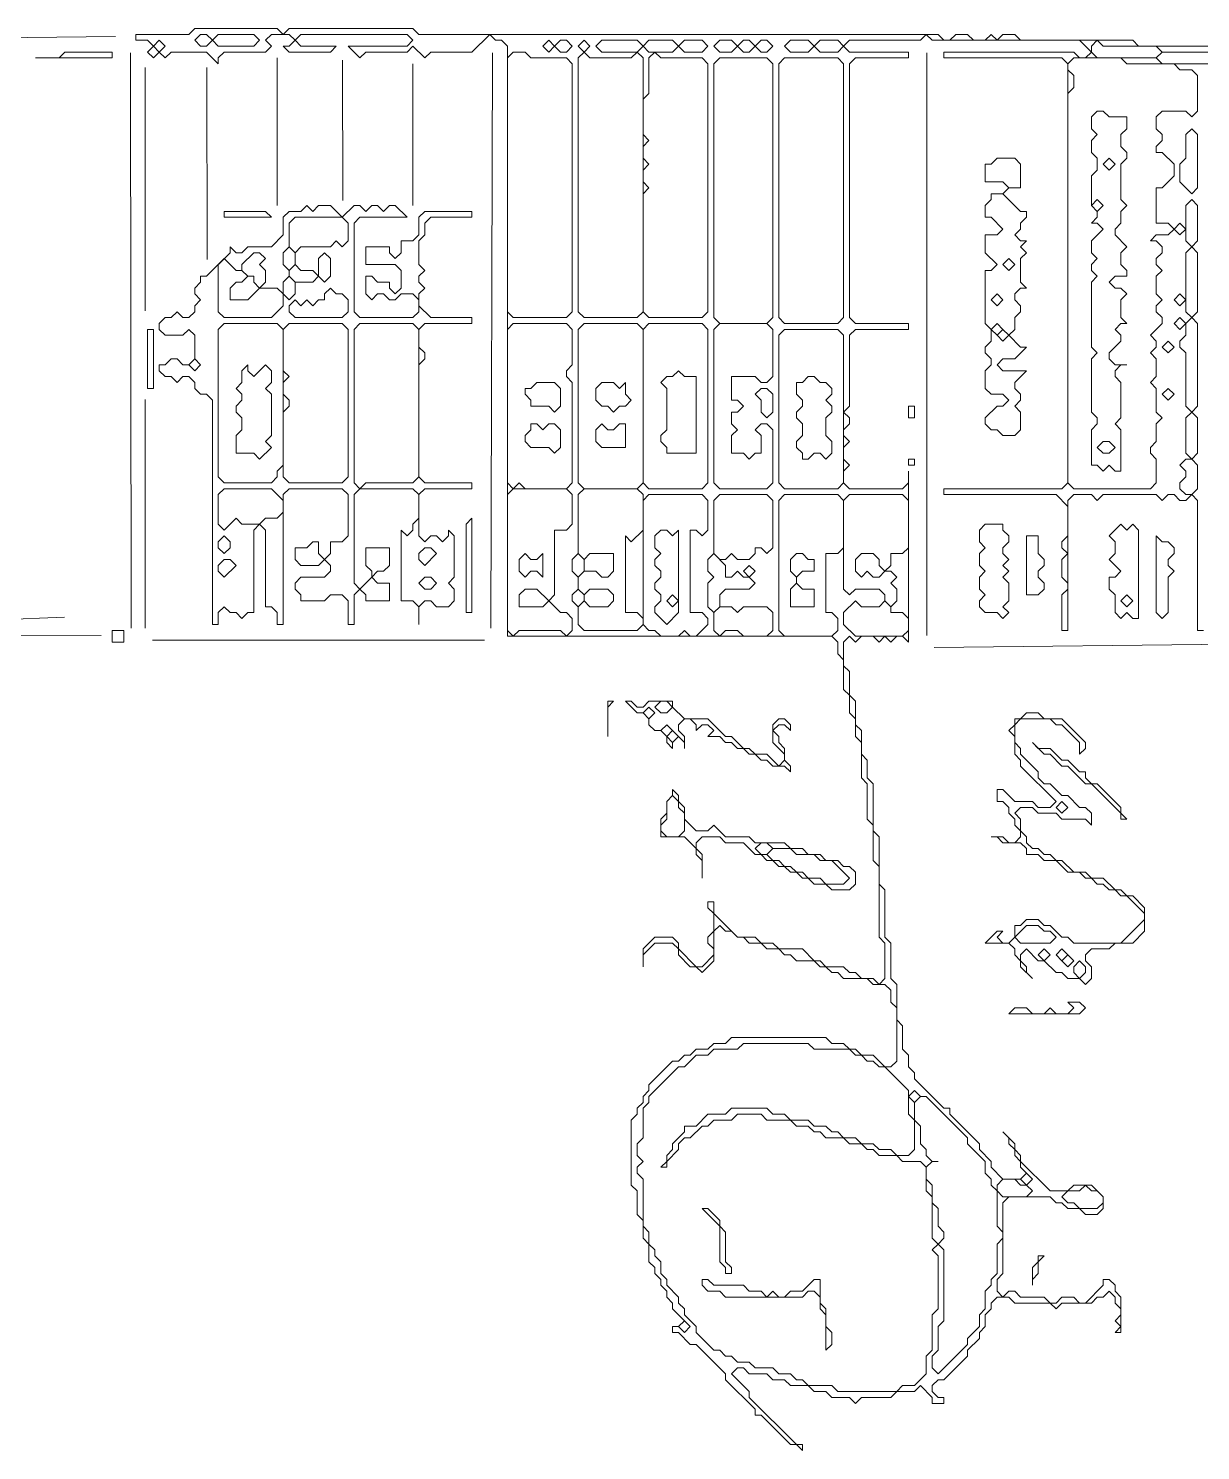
# Model space of a CAD drawing. Extents: x 10 to 1972, y 10 to 1392.
# Drawn here: x 1185.8 to 1384.5, y 1127 to 1368 of the extents above; entities that cross this region are included whole.
import ezdxf

# ---------------------------------------------------------------- set-up
doc = ezdxf.new("R2010")
doc.units = 0
for name, color, linetype, lineweight in [('TRACE_CURVE', 6, 'Continuous', 0), ('TRACE_STRAIGHT', 5, 'Continuous', 0), ('TRACE_TEXT_SYMBOL', 6, 'Continuous', 0)]:
    doc.layers.add(name, color=color, linetype=linetype, lineweight=lineweight)

msp = doc.modelspace()

# ---------------------------------------------------------------- linework, layer by layer
at = {"layer": 'TRACE_CURVE', "color": 6}
for points in [[(1214, 1368), (1213, 1367), (1204, 1367), (1204, 1366), (1206, 1366), (1207, 1365), (1206, 1364), (1207, 1363), (1208, 1364), (1209, 1363), (1210, 1364), (1216, 1364), (1218, 1362), (1218, 1363), (1219, 1364), (1226, 1364), (1227, 1365), (1226, 1366), (1227, 1367), (1230, 1367), (1231, 1366), (1230, 1365), (1229, 1365), (1230, 1364), (1237, 1364), (1238, 1365), (1232, 1365), (1231, 1366), (1232, 1367), (1250, 1367), (1251, 1366), (1250, 1365), (1240, 1365), (1242, 1363), (1243, 1364), (1250, 1364), (1251, 1365), (1253, 1363), (1254, 1364), (1261, 1364), (1264, 1367), (1265, 1366), (1266, 1366), (1267, 1365), (1267, 1265), (1322, 1265), (1323, 1264), (1323, 1262), (1324, 1261), (1324, 1256), (1325, 1255), (1325, 1252), (1326, 1251), (1326, 1248), (1327, 1247), (1327, 1241), (1328, 1240), (1328, 1234), (1329, 1233), (1329, 1227), (1330, 1226), (1330, 1214), (1331, 1213), (1331, 1207)], [(1228, 1368), (1214, 1368)], [(1411, 1365), (1374, 1365), (1373, 1366), (1354, 1366), (1353, 1367), (1351, 1367), (1350, 1366), (1349, 1367), (1348, 1366), (1346, 1366), (1345, 1367), (1343, 1367), (1342, 1366), (1341, 1366), (1340, 1367), (1252, 1367), (1251, 1368), (1230, 1368), (1229, 1367), (1228, 1368)], [(1329, 1232), (1329, 1240), (1328, 1241), (1328, 1244), (1327, 1245), (1327, 1249), (1326, 1250), (1326, 1254), (1325, 1255), (1325, 1259), (1324, 1260), (1324, 1264), (1325, 1265), (1326, 1264), (1327, 1265), (1329, 1265), (1330, 1264), (1331, 1265), (1332, 1264), (1333, 1265), (1334, 1265), (1335, 1264), (1335, 1293), (1335, 1291), (1334, 1290), (1325, 1290), (1324, 1291), (1324, 1293), (1325, 1294), (1324, 1295), (1324, 1297), (1325, 1298), (1324, 1299), (1324, 1300), (1325, 1301), (1325, 1302), (1324, 1303), (1325, 1304), (1325, 1316), (1326, 1317), (1335, 1317), (1335, 1318), (1326, 1318), (1325, 1319), (1325, 1362), (1326, 1363), (1335, 1363), (1335, 1364), (1325, 1364), (1324, 1365), (1325, 1366), (1337, 1366), (1338, 1367), (1339, 1366), (1364, 1366), (1366, 1364), (1365, 1363), (1364, 1363), (1363, 1364), (1341, 1364), (1341, 1363), (1361, 1363), (1362, 1362), (1362, 1291)], [(1362, 1362), (1363, 1363), (1371, 1363), (1372, 1362), (1380, 1362), (1381, 1361), (1383, 1361), (1384, 1360), (1384, 1354), (1383, 1353), (1382, 1354), (1378, 1354), (1377, 1353), (1377, 1351), (1378, 1350), (1378, 1349), (1377, 1348), (1377, 1347), (1378, 1347), (1380, 1345), (1380, 1343), (1378, 1341), (1377, 1341), (1377, 1335), (1379, 1335), (1380, 1334), (1379, 1333), (1377, 1333), (1376, 1332), (1377, 1332), (1378, 1331), (1378, 1330), (1377, 1329), (1377, 1328), (1378, 1327), (1377, 1326), (1377, 1323), (1378, 1322), (1377, 1321), (1377, 1320), (1378, 1319), (1378, 1318), (1376, 1316), (1377, 1315), (1377, 1314), (1376, 1313), (1377, 1312), (1377, 1309), (1376, 1308), (1377, 1307), (1377, 1303), (1378, 1302), (1377, 1301), (1377, 1298), (1376, 1297), (1376, 1296), (1377, 1295), (1377, 1291), (1376, 1290), (1363, 1290), (1362, 1291), (1362, 1357), (1363, 1358), (1363, 1360)], [(1363, 1360), (1362, 1361), (1362, 1362)], [(1404, 1362), (1378, 1362), (1377, 1363), (1378, 1364), (1402, 1364)], [(1233, 1338), (1232, 1337), (1230, 1337), (1229, 1336), (1229, 1333), (1227, 1331), (1223, 1331), (1222, 1330), (1221, 1330), (1220, 1331), (1220, 1330), (1216, 1326), (1215, 1326), (1215, 1325), (1214, 1324), (1214, 1323), (1215, 1322), (1214, 1321), (1214, 1320), (1213, 1319), (1212, 1319), (1211, 1320), (1210, 1319), (1209, 1319), (1208, 1318), (1208, 1317), (1209, 1316), (1212, 1316), (1213, 1317), (1214, 1316), (1214, 1312), (1213, 1311), (1212, 1311), (1211, 1312), (1210, 1312), (1209, 1311), (1208, 1311), (1208, 1310), (1209, 1309), (1210, 1309), (1211, 1308), (1212, 1309), (1213, 1309), (1214, 1308), (1214, 1307), (1215, 1306), (1216, 1306), (1217, 1305), (1217, 1267), (1218, 1267), (1218, 1269), (1219, 1270), (1220, 1269), (1221, 1269), (1222, 1268), (1223, 1269), (1224, 1269), (1224, 1283), (1225, 1284), (1226, 1283), (1226, 1270), (1227, 1270), (1228, 1269), (1228, 1267)], [(1247, 1325), (1245, 1325), (1244, 1326), (1243, 1326), (1243, 1323), (1244, 1322), (1245, 1323), (1246, 1323), (1247, 1322), (1248, 1322), (1249, 1323), (1251, 1323), (1252, 1322), (1252, 1320), (1251, 1319), (1242, 1319), (1241, 1320), (1241, 1335), (1242, 1336), (1250, 1336), (1248, 1338), (1247, 1338), (1246, 1337), (1245, 1338), (1244, 1338), (1243, 1337), (1242, 1338), (1241, 1338), (1239, 1336), (1237, 1338), (1235, 1338), (1234, 1337), (1233, 1338)], [(1252, 1270), (1252, 1267), (1252, 1270), (1253, 1271), (1254, 1271), (1255, 1270), (1257, 1270), (1258, 1271), (1258, 1273), (1257, 1274), (1258, 1275), (1258, 1282), (1257, 1283), (1257, 1282), (1256, 1281), (1255, 1282), (1254, 1282), (1253, 1281), (1252, 1282), (1252, 1289), (1253, 1290), (1261, 1290), (1261, 1291), (1253, 1291), (1252, 1292), (1252, 1311), (1253, 1312), (1253, 1313), (1252, 1314), (1252, 1317), (1253, 1318), (1261, 1318), (1261, 1319), (1254, 1319), (1252, 1321), (1252, 1323), (1253, 1324), (1252, 1325), (1252, 1326), (1253, 1327), (1252, 1328), (1252, 1332), (1253, 1333), (1253, 1335), (1254, 1336), (1261, 1336), (1261, 1337), (1253, 1337), (1252, 1336), (1252, 1333), (1251, 1332), (1249, 1332), (1249, 1330), (1248, 1329), (1247, 1330), (1247, 1331), (1243, 1331), (1243, 1328), (1248, 1328), (1249, 1327), (1249, 1324), (1248, 1323), (1247, 1324), (1247, 1325)], [(1228, 1267), (1229, 1267), (1229, 1289), (1230, 1290), (1239, 1290), (1240, 1289), (1240, 1282), (1239, 1281), (1237, 1281), (1237, 1279), (1236, 1278), (1235, 1279), (1235, 1281), (1234, 1281), (1233, 1280), (1231, 1280), (1231, 1278), (1232, 1277), (1235, 1277), (1236, 1278), (1237, 1277), (1237, 1276), (1236, 1275), (1232, 1275), (1231, 1274), (1231, 1273), (1232, 1272), (1232, 1271), (1236, 1271), (1237, 1272), (1239, 1272), (1240, 1271), (1240, 1267), (1241, 1267), (1241, 1272), (1242, 1273), (1243, 1272), (1243, 1271), (1247, 1271), (1247, 1274), (1245, 1274), (1244, 1275), (1245, 1276), (1246, 1276), (1247, 1277), (1247, 1280), (1243, 1280), (1243, 1277), (1244, 1276), (1244, 1275), (1242, 1273), (1241, 1274), (1241, 1289), (1242, 1290), (1251, 1290), (1252, 1289), (1252, 1285), (1251, 1284), (1251, 1283), (1250, 1282), (1249, 1283), (1249, 1271), (1251, 1271), (1252, 1270)], [(1362, 1291), (1361, 1290), (1341, 1290), (1341, 1289), (1360, 1289), (1362, 1287), (1362, 1282), (1361, 1281), (1361, 1280), (1362, 1279), (1361, 1278), (1361, 1275), (1362, 1274), (1362, 1273), (1361, 1272), (1361, 1266), (1362, 1266), (1362, 1288), (1363, 1289), (1366, 1289), (1367, 1288), (1368, 1289), (1377, 1289), (1378, 1288), (1379, 1289), (1380, 1289), (1381, 1288), (1382, 1288), (1383, 1289), (1384, 1288), (1384, 1266), (1385, 1266)], [(1364, 1152), (1363, 1153), (1361, 1153), (1360, 1152), (1359, 1152), (1358, 1153), (1354, 1153), (1353, 1154), (1352, 1154), (1351, 1153), (1350, 1154), (1350, 1156), (1351, 1157), (1351, 1169), (1352, 1170), (1359, 1170), (1360, 1169), (1361, 1169), (1362, 1168), (1364, 1168), (1365, 1167), (1367, 1167), (1368, 1168), (1368, 1170), (1366, 1172), (1363, 1172), (1362, 1171), (1359, 1171), (1354, 1176), (1354, 1177), (1353, 1178), (1353, 1179), (1351, 1181), (1352, 1180), (1352, 1179), (1353, 1178), (1353, 1177), (1354, 1176), (1354, 1175), (1355, 1174), (1354, 1173), (1351, 1173), (1349, 1175), (1349, 1176), (1347, 1178), (1347, 1179), (1342, 1184), (1342, 1185), (1341, 1185), (1336, 1190), (1336, 1191), (1335, 1192), (1335, 1194), (1334, 1195), (1334, 1199), (1333, 1200), (1333, 1206), (1332, 1207), (1332, 1213), (1331, 1214), (1331, 1222), (1330, 1223), (1330, 1231), (1329, 1232)], [(1331, 1207), (1330, 1206), (1329, 1207), (1327, 1207), (1326, 1208), (1325, 1208), (1324, 1209), (1321, 1209), (1320, 1210), (1319, 1210), (1317, 1212), (1313, 1212), (1312, 1213), (1310, 1213), (1309, 1214), (1306, 1214), (1302, 1218), (1302, 1220), (1301, 1220), (1301, 1219), (1302, 1218), (1302, 1215), (1301, 1214), (1301, 1213), (1302, 1212), (1302, 1211), (1300, 1209), (1299, 1209), (1296, 1212), (1296, 1213), (1295, 1214), (1292, 1214), (1290, 1212), (1290, 1209), (1290, 1211), (1292, 1213), (1295, 1213), (1296, 1212), (1296, 1211), (1298, 1209), (1299, 1209), (1300, 1208), (1302, 1210), (1302, 1215), (1303, 1216), (1304, 1215), (1305, 1215), (1306, 1214), (1307, 1214), (1308, 1213), (1310, 1213), (1311, 1212), (1313, 1212), (1314, 1211), (1315, 1211), (1316, 1210), (1319, 1210), (1320, 1209), (1321, 1209), (1322, 1208), (1323, 1208), (1324, 1207), (1328, 1207), (1329, 1206)], [(1329, 1206), (1331, 1206), (1332, 1205), (1332, 1203), (1333, 1202), (1333, 1193), (1332, 1192), (1331, 1192), (1329, 1194), (1327, 1194), (1326, 1195), (1325, 1195), (1324, 1196), (1322, 1196), (1321, 1197), (1305, 1197), (1304, 1196), (1302, 1196), (1301, 1195), (1299, 1195), (1298, 1194), (1297, 1194), (1296, 1193), (1295, 1193), (1291, 1189), (1291, 1188), (1290, 1187), (1290, 1186), (1289, 1185), (1289, 1184), (1288, 1183), (1288, 1172), (1289, 1171), (1289, 1167), (1290, 1166), (1290, 1163), (1291, 1162), (1291, 1159), (1292, 1158), (1292, 1157), (1293, 1156), (1293, 1155), (1294, 1154), (1294, 1153), (1295, 1152), (1295, 1151), (1297, 1149), (1296, 1148), (1295, 1148), (1295, 1147), (1296, 1147), (1298, 1145), (1299, 1145), (1304, 1140), (1304, 1139), (1309, 1134), (1309, 1133), (1310, 1133), (1315, 1128), (1316, 1128), (1317, 1127), (1317, 1128), (1316, 1128), (1308, 1136)], [(1306, 1195), (1307, 1196), (1318, 1196), (1319, 1195), (1325, 1195), (1326, 1194), (1327, 1194), (1328, 1193), (1329, 1193), (1330, 1192), (1331, 1192), (1335, 1188), (1335, 1184), (1336, 1183), (1336, 1178), (1335, 1177), (1333, 1177), (1332, 1178), (1330, 1178), (1329, 1179), (1327, 1179), (1326, 1180), (1324, 1180), (1323, 1181), (1322, 1181), (1321, 1182), (1319, 1182), (1318, 1183), (1315, 1183), (1314, 1184), (1312, 1184), (1311, 1185), (1305, 1185), (1304, 1184), (1301, 1184), (1299, 1182), (1297, 1182), (1297, 1181), (1295, 1179), (1295, 1178), (1294, 1177), (1294, 1176), (1293, 1175), (1294, 1175), (1294, 1176), (1296, 1178), (1296, 1179), (1297, 1180), (1298, 1180), (1300, 1182), (1301, 1182), (1302, 1183), (1305, 1183), (1306, 1184), (1310, 1184), (1311, 1183), (1315, 1183), (1316, 1182), (1318, 1182), (1319, 1181), (1320, 1181), (1321, 1180), (1324, 1180), (1325, 1179)], [(1296, 1192), (1297, 1192), (1299, 1194), (1301, 1194), (1302, 1195), (1306, 1195)], [(1325, 1179), (1327, 1179), (1328, 1178), (1329, 1178), (1330, 1177), (1333, 1177), (1334, 1176), (1337, 1176), (1338, 1175), (1338, 1171), (1339, 1170), (1339, 1163), (1340, 1162), (1339, 1161), (1340, 1160), (1340, 1151), (1339, 1150), (1339, 1144), (1338, 1143), (1338, 1140), (1336, 1138), (1334, 1138), (1333, 1137), (1323, 1137), (1322, 1138), (1318, 1138), (1317, 1139), (1316, 1139), (1315, 1140), (1313, 1140), (1312, 1141), (1309, 1141), (1308, 1142), (1306, 1142), (1305, 1143), (1304, 1143), (1303, 1144), (1302, 1144), (1299, 1147), (1299, 1148), (1297, 1150), (1297, 1151), (1296, 1152), (1296, 1153), (1294, 1155), (1294, 1156), (1293, 1157), (1293, 1159), (1292, 1160), (1292, 1161), (1291, 1162), (1291, 1164), (1290, 1165), (1290, 1173), (1289, 1174), (1289, 1175), (1290, 1176), (1289, 1177), (1289, 1179), (1290, 1180), (1290, 1185), (1291, 1186), (1291, 1187), (1296, 1192)], [(1308, 1136), (1308, 1137), (1305, 1140), (1306, 1141), (1307, 1141), (1308, 1140), (1311, 1140), (1312, 1139), (1314, 1139), (1315, 1138), (1318, 1138), (1319, 1137), (1321, 1137), (1322, 1136), (1325, 1136), (1326, 1135), (1327, 1136), (1332, 1136), (1333, 1137), (1336, 1137), (1337, 1138), (1339, 1136), (1339, 1135), (1341, 1135), (1341, 1136), (1340, 1136), (1339, 1137), (1339, 1138), (1340, 1139), (1341, 1139), (1345, 1143), (1345, 1144), (1347, 1146), (1347, 1147), (1348, 1148), (1348, 1150), (1349, 1151), (1349, 1152), (1350, 1153), (1352, 1153), (1353, 1152), (1359, 1152), (1360, 1151), (1361, 1152), (1366, 1152), (1367, 1153), (1368, 1153), (1369, 1154), (1370, 1153), (1370, 1152), (1371, 1151), (1371, 1150), (1370, 1149), (1371, 1148), (1370, 1147), (1371, 1147), (1371, 1153), (1370, 1154), (1370, 1155), (1369, 1156), (1368, 1156), (1368, 1155), (1365, 1152), (1364, 1152)]]:
    msp.add_lwpolyline(points, dxfattribs=at)
for points in [[(1214, 1366), (1215, 1367), (1216, 1367), (1217, 1366), (1216, 1365), (1215, 1365)], [(1217, 1366), (1218, 1367), (1224, 1367), (1225, 1366), (1224, 1365), (1218, 1365)], [(1207, 1365), (1208, 1366), (1209, 1365), (1208, 1364)], [(1273, 1365), (1274, 1366), (1275, 1365), (1274, 1364)], [(1275, 1365), (1276, 1366), (1277, 1366), (1278, 1365), (1277, 1364), (1276, 1364)], [(1279, 1365), (1280, 1366), (1281, 1365), (1280, 1364)], [(1282, 1365), (1283, 1366), (1289, 1366), (1290, 1365), (1289, 1364), (1283, 1364)], [(1290, 1365), (1291, 1366), (1295, 1366), (1296, 1365), (1295, 1364), (1291, 1364)], [(1296, 1365), (1297, 1366), (1300, 1366), (1301, 1365), (1300, 1364), (1297, 1364)], [(1302, 1365), (1303, 1366), (1305, 1366), (1306, 1365), (1305, 1364), (1303, 1364)], [(1306, 1365), (1307, 1366), (1308, 1366), (1309, 1365), (1308, 1364), (1307, 1364)], [(1309, 1365), (1310, 1366), (1311, 1366), (1312, 1365), (1311, 1364), (1310, 1364)], [(1314, 1365), (1315, 1366), (1318, 1366), (1319, 1365), (1318, 1364), (1315, 1364)], [(1319, 1365), (1320, 1366), (1323, 1366), (1324, 1365), (1323, 1364), (1320, 1364)], [(1366, 1365), (1367, 1366), (1368, 1365), (1377, 1365), (1378, 1364), (1377, 1363), (1367, 1363), (1366, 1364)], [(1267, 1363), (1268, 1364), (1270, 1364), (1271, 1363), (1277, 1363), (1278, 1362), (1278, 1320), (1277, 1319), (1268, 1319), (1267, 1320)], [(1279, 1363), (1280, 1364), (1281, 1363), (1288, 1363), (1289, 1364), (1290, 1363), (1290, 1320), (1289, 1319), (1280, 1319), (1279, 1320)], [(1291, 1363), (1292, 1364), (1293, 1363), (1300, 1363), (1301, 1362), (1301, 1320), (1300, 1319), (1291, 1319), (1290, 1320), (1290, 1340), (1291, 1341), (1290, 1342), (1290, 1344), (1291, 1345), (1290, 1346), (1290, 1348), (1291, 1349), (1290, 1350), (1290, 1356), (1291, 1357)], [(1302, 1362), (1303, 1363), (1311, 1363), (1312, 1362), (1312, 1319), (1311, 1318), (1303, 1318), (1302, 1319)], [(1313, 1362), (1314, 1363), (1323, 1363), (1324, 1362), (1324, 1319), (1323, 1318), (1314, 1318), (1313, 1319)], [(1382, 1350), (1383, 1351), (1384, 1350), (1384, 1341), (1383, 1340), (1381, 1342), (1381, 1345), (1382, 1346)], [(1382, 1338), (1383, 1339), (1384, 1338), (1384, 1332), (1383, 1331), (1382, 1332)], [(1230, 1335), (1231, 1336), (1239, 1336), (1240, 1335), (1240, 1332), (1239, 1331), (1238, 1332), (1237, 1331), (1232, 1331), (1231, 1330), (1230, 1331)], [(1380, 1334), (1381, 1335), (1382, 1334), (1381, 1333)], [(1229, 1330), (1230, 1331), (1231, 1330), (1231, 1328), (1230, 1327), (1229, 1328)], [(1382, 1330), (1383, 1331), (1384, 1330), (1384, 1320), (1383, 1319), (1382, 1320)], [(1218, 1328), (1219, 1329), (1221, 1327), (1222, 1327), (1223, 1326), (1222, 1325), (1221, 1325), (1220, 1324), (1220, 1322), (1223, 1322), (1225, 1324), (1228, 1324), (1229, 1323), (1229, 1321), (1227, 1319), (1219, 1319), (1218, 1320)], [(1224, 1330), (1225, 1330), (1226, 1329), (1225, 1328), (1226, 1327), (1226, 1325), (1225, 1324), (1224, 1325), (1224, 1326), (1223, 1326), (1222, 1327), (1222, 1328)], [(1230, 1327), (1231, 1328), (1232, 1327), (1234, 1327), (1235, 1326), (1234, 1325), (1231, 1325), (1230, 1326)], [(1235, 1329), (1236, 1330), (1237, 1329), (1237, 1326), (1236, 1325), (1235, 1326)], [(1229, 1325), (1230, 1326), (1231, 1325), (1231, 1323), (1230, 1322), (1229, 1323)], [(1236, 1323), (1237, 1324), (1238, 1323), (1239, 1323), (1240, 1322), (1240, 1320), (1239, 1319), (1231, 1319), (1230, 1320), (1230, 1321), (1231, 1322), (1232, 1321), (1233, 1322), (1234, 1321), (1235, 1322), (1236, 1322)], [(1380, 1322), (1381, 1323), (1382, 1322), (1381, 1321)], [(1380, 1318), (1381, 1319), (1382, 1318), (1381, 1317)], [(1382, 1318), (1383, 1319), (1384, 1318), (1384, 1304), (1383, 1303), (1382, 1304), (1382, 1313), (1381, 1314), (1381, 1315), (1382, 1316)], [(1218, 1317), (1219, 1318), (1228, 1318), (1229, 1317), (1229, 1294), (1228, 1293), (1228, 1292), (1227, 1291), (1219, 1291), (1218, 1292)], [(1229, 1317), (1230, 1318), (1239, 1318), (1240, 1317), (1240, 1292), (1239, 1291), (1230, 1291), (1229, 1292), (1229, 1303), (1230, 1304), (1230, 1305), (1229, 1306), (1229, 1308), (1230, 1309), (1229, 1310)], [(1241, 1317), (1242, 1318), (1251, 1318), (1252, 1317), (1252, 1292), (1251, 1291), (1243, 1291), (1242, 1290), (1241, 1291)], [(1267, 1317), (1268, 1318), (1277, 1318), (1278, 1317), (1278, 1311), (1277, 1310), (1277, 1309), (1278, 1308), (1278, 1291), (1277, 1290), (1270, 1290), (1269, 1291), (1268, 1290), (1267, 1291)], [(1279, 1317), (1280, 1318), (1289, 1318), (1290, 1317), (1290, 1291), (1289, 1290), (1280, 1290), (1279, 1291)], [(1290, 1317), (1291, 1318), (1300, 1318), (1301, 1317), (1301, 1291), (1300, 1290), (1291, 1290), (1290, 1291)], [(1302, 1317), (1303, 1318), (1311, 1318), (1312, 1317), (1312, 1309), (1311, 1308), (1310, 1308), (1309, 1309), (1305, 1309), (1305, 1305), (1306, 1305), (1307, 1304), (1306, 1303), (1305, 1303), (1305, 1301), (1306, 1300), (1305, 1299), (1305, 1296), (1307, 1296), (1308, 1295), (1309, 1296), (1310, 1296), (1310, 1299), (1309, 1300), (1310, 1301), (1311, 1301), (1312, 1300), (1312, 1291), (1311, 1290), (1303, 1290), (1302, 1291)], [(1313, 1316), (1314, 1317), (1323, 1317), (1324, 1316), (1324, 1291), (1323, 1290), (1314, 1290), (1313, 1291)], [(1378, 1314), (1379, 1315), (1380, 1314), (1379, 1313)], [(1213, 1311), (1214, 1312), (1215, 1311), (1214, 1310)], [(1309, 1306), (1310, 1307), (1311, 1307), (1312, 1306), (1312, 1303), (1311, 1302), (1310, 1303), (1310, 1305)], [(1378, 1306), (1379, 1307), (1380, 1306), (1379, 1305)], [(1382, 1302), (1383, 1303), (1384, 1302), (1384, 1296), (1383, 1295), (1382, 1296)], [(1381, 1294), (1382, 1295), (1383, 1295), (1384, 1294), (1384, 1290), (1383, 1289), (1382, 1289), (1381, 1290), (1381, 1291), (1382, 1292), (1382, 1293)], [(1218, 1289), (1219, 1290), (1227, 1290), (1229, 1288), (1229, 1286), (1228, 1285), (1226, 1285), (1225, 1284), (1222, 1284), (1221, 1285), (1219, 1283), (1218, 1284)], [(1267, 1289), (1268, 1290), (1277, 1290), (1278, 1289), (1278, 1284), (1277, 1283), (1275, 1283), (1275, 1272), (1274, 1271), (1272, 1273), (1270, 1273), (1269, 1272), (1269, 1270), (1273, 1270), (1274, 1271), (1276, 1269), (1277, 1269), (1278, 1268), (1278, 1266), (1277, 1265), (1276, 1266), (1269, 1266), (1268, 1265), (1267, 1266)], [(1279, 1289), (1280, 1290), (1289, 1290), (1290, 1289), (1290, 1283), (1288, 1281), (1287, 1282), (1287, 1269), (1289, 1269), (1290, 1268), (1290, 1267), (1289, 1266), (1280, 1266), (1279, 1267), (1279, 1270), (1280, 1271), (1281, 1270), (1284, 1270), (1285, 1271), (1285, 1272), (1284, 1273), (1281, 1273), (1280, 1272), (1279, 1273), (1279, 1275), (1280, 1276), (1282, 1276), (1283, 1275), (1284, 1275), (1285, 1276), (1285, 1279), (1281, 1279), (1280, 1278), (1279, 1279)], [(1290, 1288), (1291, 1289), (1300, 1289), (1301, 1288), (1301, 1283), (1300, 1282), (1299, 1283), (1298, 1283), (1298, 1269), (1300, 1269), (1301, 1268), (1301, 1267), (1299, 1265), (1298, 1265), (1297, 1266), (1296, 1265), (1293, 1265), (1292, 1266), (1291, 1266), (1290, 1267)], [(1302, 1288), (1303, 1289), (1311, 1289), (1312, 1288), (1312, 1280), (1311, 1279), (1310, 1280), (1309, 1280), (1309, 1279), (1308, 1278), (1306, 1278), (1305, 1279), (1304, 1278), (1303, 1278), (1302, 1279)], [(1313, 1288), (1314, 1289), (1323, 1289), (1324, 1288), (1324, 1280), (1323, 1279), (1321, 1279), (1321, 1269), (1322, 1269), (1323, 1268), (1323, 1266), (1322, 1265), (1314, 1265), (1313, 1266)], [(1324, 1288), (1325, 1289), (1334, 1289), (1335, 1288), (1335, 1280), (1334, 1279), (1332, 1279), (1332, 1277), (1331, 1276), (1330, 1277), (1330, 1278), (1329, 1279), (1327, 1279), (1326, 1278), (1326, 1276), (1327, 1275), (1328, 1276), (1329, 1275), (1330, 1275), (1331, 1276), (1332, 1276), (1333, 1275), (1332, 1274), (1333, 1273), (1333, 1271), (1332, 1270), (1331, 1271), (1331, 1272), (1330, 1273), (1326, 1273), (1325, 1272), (1324, 1273)], [(1218, 1281), (1219, 1282), (1220, 1281), (1220, 1280), (1219, 1279), (1218, 1280)], [(1252, 1279), (1253, 1280), (1254, 1280), (1255, 1279), (1253, 1277), (1252, 1278)], [(1218, 1277), (1219, 1278), (1220, 1278), (1221, 1277), (1219, 1275), (1218, 1276)], [(1278, 1278), (1279, 1279), (1280, 1278), (1280, 1276), (1279, 1275), (1278, 1276)], [(1301, 1278), (1302, 1279), (1304, 1277), (1304, 1275), (1305, 1275), (1306, 1276), (1307, 1275), (1308, 1275), (1309, 1274), (1308, 1273), (1304, 1273), (1303, 1272), (1303, 1270), (1302, 1269), (1301, 1270), (1301, 1274), (1302, 1275), (1301, 1276)], [(1252, 1274), (1253, 1275), (1254, 1275), (1255, 1274), (1254, 1273), (1253, 1273)], [(1307, 1276), (1308, 1277), (1309, 1276), (1308, 1275)], [(1278, 1272), (1279, 1273), (1280, 1272), (1280, 1271), (1279, 1270), (1278, 1271)], [(1326, 1271), (1327, 1270), (1330, 1270), (1331, 1271), (1332, 1270), (1332, 1269), (1334, 1269), (1335, 1268), (1335, 1266), (1334, 1265), (1326, 1265), (1324, 1267), (1324, 1269)], [(1302, 1269), (1303, 1270), (1305, 1270), (1306, 1269), (1307, 1270), (1311, 1270), (1312, 1269), (1312, 1266), (1311, 1265), (1307, 1265), (1306, 1266), (1304, 1266), (1303, 1265), (1302, 1266)], [(1335, 1187), (1336, 1188), (1337, 1187), (1336, 1186)], [(1336, 1186), (1337, 1187), (1338, 1187), (1345, 1180), (1345, 1179), (1348, 1176), (1348, 1174), (1349, 1173), (1349, 1172), (1350, 1171), (1350, 1165), (1351, 1164), (1351, 1163), (1350, 1162), (1350, 1157), (1349, 1156), (1349, 1155), (1348, 1154), (1348, 1151), (1347, 1150), (1347, 1148), (1345, 1146), (1345, 1145), (1340, 1140), (1339, 1141), (1339, 1143), (1340, 1144), (1340, 1148), (1341, 1149), (1341, 1161), (1340, 1162), (1341, 1163), (1341, 1164), (1340, 1165), (1340, 1168), (1339, 1169), (1339, 1172), (1338, 1173), (1338, 1175), (1339, 1176), (1340, 1176), (1339, 1176), (1338, 1177), (1338, 1178), (1337, 1179), (1337, 1182), (1336, 1183)], [(1354, 1173), (1355, 1174), (1356, 1173), (1355, 1172)], [(1350, 1172), (1351, 1173), (1353, 1173), (1354, 1172), (1355, 1172), (1356, 1171), (1355, 1170), (1351, 1170), (1350, 1171)], [(1364, 1171), (1365, 1172), (1366, 1171), (1367, 1171), (1368, 1170), (1368, 1169), (1367, 1168), (1364, 1168), (1363, 1169), (1362, 1169), (1361, 1170), (1362, 1171)], [(1296, 1148), (1297, 1149), (1298, 1148), (1297, 1147)]]:
    msp.add_lwpolyline(points, close=True, dxfattribs=at)
at = {"layer": 'TRACE_STRAIGHT', "color": 5}
for p, q in [((1050.61, 1364.89), (1200.59, 1366.61)), ((1203.11, 1363.87), (1203.25, 1266.38)), ((1228, 1363), (1228, 1338)), ((1239.05, 1362.62), (1239.11, 1338.87)), ((1251, 1362), (1251, 1338)), ((1264.18, 1266.38), (1264.47, 1363.87)), ((1338.12, 1363.87), (1338.12, 1265.12)), ((1205.62, 1361.38), (1205.62, 1320.12)), ((1216.08, 1361.38), (1216.12, 1328.87)), ((1205.62, 1305.12), (1205.62, 1266.38)), ((1111.83, 1264.91), (1191.9, 1268.22)), ((1173.13, 1265.19), (1198.13, 1265.11)), ((1206.87, 1264.36), (1263.12, 1264.36)), ((1339.37, 1263.1), (1451.87, 1264.39))]:
    msp.add_line(p, q, dxfattribs=at)
at = {"layer": 'TRACE_TEXT_SYMBOL', "color": 6}
for points in [[(1192, 1364), (1191, 1363), (1187, 1363), (1200, 1363), (1200, 1364)], [(1368, 1345), (1369, 1346), (1370, 1345), (1369, 1344)], [(1366, 1338), (1367, 1339), (1368, 1338), (1367, 1337)], [(1219, 1337), (1219, 1336), (1227, 1336), (1226, 1337)], [(1351, 1328), (1352, 1329), (1353, 1328), (1352, 1327)], [(1349, 1322), (1350, 1323), (1351, 1322), (1350, 1321)], [(1206, 1317), (1207, 1317), (1207, 1307), (1206, 1307)], [(1349, 1317), (1350, 1318), (1351, 1317), (1350, 1316)], [(1350, 1316), (1351, 1317), (1352, 1316), (1351, 1315)], [(1223, 1311), (1222, 1310), (1222, 1308), (1221, 1307), (1222, 1306), (1222, 1305), (1221, 1304), (1221, 1303), (1222, 1302), (1222, 1300), (1221, 1299), (1221, 1296), (1224, 1296), (1225, 1295), (1227, 1297), (1226, 1298), (1227, 1299), (1227, 1306), (1226, 1307), (1227, 1308), (1227, 1310), (1226, 1311), (1224, 1309), (1223, 1310)], [(1296, 1310), (1295, 1309), (1294, 1309), (1293, 1308), (1294, 1307), (1294, 1300), (1293, 1299), (1293, 1298), (1294, 1297), (1294, 1296), (1299, 1296), (1299, 1309), (1297, 1309)], [(1318, 1309), (1317, 1308), (1316, 1308), (1316, 1306), (1317, 1305), (1317, 1304), (1316, 1303), (1316, 1302), (1317, 1301), (1317, 1299), (1316, 1298), (1316, 1297), (1317, 1296), (1317, 1295), (1318, 1295), (1319, 1296), (1320, 1296), (1321, 1295), (1322, 1296), (1322, 1298), (1321, 1299), (1321, 1302), (1322, 1303), (1322, 1304), (1321, 1305), (1322, 1306), (1322, 1307), (1321, 1308), (1320, 1308), (1319, 1309)], [(1272, 1308), (1271, 1307), (1270, 1307), (1270, 1306), (1271, 1305), (1271, 1304), (1274, 1304), (1275, 1303), (1276, 1304), (1276, 1307), (1275, 1308)], [(1283, 1308), (1282, 1307), (1282, 1305), (1283, 1304), (1284, 1304), (1285, 1303), (1286, 1304), (1287, 1304), (1288, 1305), (1287, 1306), (1287, 1308), (1286, 1307), (1285, 1308)], [(1335, 1304), (1336, 1304), (1336, 1302), (1335, 1302)], [(1271, 1301), (1271, 1300), (1270, 1299), (1270, 1298), (1271, 1297), (1274, 1297), (1275, 1296), (1276, 1297), (1276, 1300), (1275, 1301), (1274, 1301), (1273, 1300), (1272, 1301)], [(1283, 1301), (1282, 1300), (1282, 1298), (1283, 1297), (1287, 1297), (1287, 1301), (1286, 1301), (1285, 1300), (1284, 1300)], [(1367, 1297), (1368, 1298), (1369, 1298), (1370, 1297), (1369, 1296), (1368, 1296)], [(1335, 1295), (1336, 1295), (1336, 1294), (1335, 1294)], [(1261, 1285), (1260, 1284), (1260, 1269), (1261, 1269)], [(1293, 1283), (1292, 1282), (1292, 1280), (1293, 1279), (1292, 1278), (1292, 1277), (1293, 1276), (1293, 1275), (1292, 1274), (1292, 1273), (1293, 1272), (1293, 1271), (1292, 1270), (1292, 1269), (1294, 1267), (1296, 1269), (1296, 1283), (1295, 1282), (1294, 1283)], [(1348, 1284), (1347, 1283), (1347, 1281), (1348, 1280), (1347, 1279), (1347, 1277), (1348, 1276), (1347, 1275), (1347, 1273), (1348, 1272), (1347, 1271), (1347, 1270), (1348, 1269), (1350, 1269), (1351, 1268), (1352, 1269), (1351, 1270), (1352, 1271), (1352, 1274), (1351, 1275), (1352, 1276), (1351, 1277), (1352, 1278), (1351, 1279), (1351, 1280), (1352, 1281), (1352, 1282), (1351, 1283), (1351, 1284)], [(1371, 1284), (1369, 1282), (1370, 1281), (1370, 1279), (1369, 1278), (1371, 1276), (1370, 1275), (1369, 1275), (1369, 1273), (1370, 1272), (1370, 1269), (1371, 1268), (1372, 1269), (1373, 1268), (1374, 1268), (1374, 1283), (1373, 1284), (1372, 1283)], [(1355, 1282), (1355, 1272), (1357, 1272), (1358, 1273), (1358, 1274), (1357, 1275), (1357, 1276), (1358, 1277), (1358, 1278), (1357, 1279), (1357, 1282)], [(1377, 1282), (1377, 1269), (1378, 1268), (1379, 1269), (1379, 1275), (1380, 1276), (1379, 1277), (1379, 1278), (1380, 1279), (1380, 1280), (1379, 1281), (1378, 1281)], [(1270, 1279), (1269, 1278), (1269, 1276), (1270, 1275), (1271, 1276), (1272, 1276), (1273, 1275), (1273, 1279), (1272, 1278), (1271, 1278)], [(1316, 1279), (1315, 1278), (1315, 1276), (1316, 1275), (1316, 1274), (1315, 1273), (1315, 1270), (1319, 1270), (1319, 1273), (1317, 1273), (1316, 1274), (1316, 1275), (1317, 1276), (1319, 1276), (1319, 1278), (1318, 1278), (1317, 1279)], [(1294, 1271), (1295, 1272), (1296, 1271), (1295, 1270)], [(1371, 1271), (1372, 1272), (1373, 1271), (1372, 1270)], [(1200, 1266), (1202, 1266), (1202, 1264), (1200, 1264)], [(1284, 1254), (1284, 1248), (1284, 1253), (1285, 1254)], [(1292, 1253), (1293, 1254), (1294, 1254), (1295, 1253), (1294, 1252), (1293, 1252)], [(1290, 1252), (1291, 1253), (1292, 1252), (1291, 1251)], [(1293, 1249), (1294, 1250), (1295, 1249), (1294, 1248)], [(1294, 1248), (1295, 1249), (1296, 1248), (1295, 1247)], [(1356, 1247), (1358, 1245), (1359, 1245), (1361, 1243), (1362, 1243), (1365, 1240), (1366, 1240), (1371, 1235), (1371, 1234), (1372, 1234), (1371, 1235), (1371, 1236), (1367, 1240), (1366, 1240), (1365, 1241), (1365, 1242), (1364, 1242), (1362, 1244), (1361, 1244), (1359, 1246), (1357, 1246)], [(1295, 1239), (1295, 1238), (1294, 1237), (1294, 1235), (1293, 1234), (1293, 1231), (1297, 1231), (1299, 1229), (1299, 1228), (1300, 1227), (1300, 1224), (1300, 1228), (1299, 1229), (1299, 1230), (1300, 1231), (1303, 1231), (1304, 1230), (1307, 1230), (1309, 1228), (1310, 1228), (1311, 1227), (1312, 1227), (1313, 1226), (1314, 1226), (1315, 1225), (1316, 1225), (1317, 1224), (1318, 1224), (1319, 1223), (1321, 1223), (1322, 1222), (1325, 1222), (1326, 1223), (1326, 1225), (1325, 1226), (1324, 1226), (1323, 1227), (1321, 1227), (1320, 1228), (1318, 1228), (1317, 1229), (1315, 1229), (1314, 1230), (1309, 1230), (1308, 1231), (1304, 1231), (1302, 1233), (1301, 1232), (1299, 1232), (1297, 1234), (1297, 1236), (1296, 1237), (1296, 1238)], [(1294, 1237), (1295, 1238), (1296, 1237), (1296, 1236), (1297, 1235), (1297, 1232), (1296, 1231), (1294, 1231), (1293, 1232), (1293, 1233), (1294, 1234)], [(1360, 1236), (1361, 1237), (1362, 1236), (1361, 1235)], [(1309, 1229), (1310, 1230), (1311, 1230), (1312, 1229), (1311, 1228), (1310, 1228)], [(1311, 1228), (1312, 1229), (1315, 1229), (1316, 1228), (1319, 1228), (1320, 1227), (1322, 1227), (1325, 1224), (1324, 1223), (1321, 1223), (1320, 1224), (1318, 1224), (1317, 1225), (1316, 1225), (1315, 1226), (1314, 1226), (1313, 1227), (1312, 1227)], [(1355, 1216), (1357, 1216), (1358, 1215), (1359, 1215), (1360, 1214), (1359, 1213), (1354, 1213), (1353, 1214)], [(1357, 1211), (1358, 1212), (1359, 1211), (1358, 1210)], [(1360, 1211), (1361, 1212), (1362, 1211), (1361, 1210)], [(1361, 1210), (1362, 1211), (1363, 1210), (1362, 1209)], [(1363, 1209), (1364, 1210), (1365, 1209), (1365, 1208), (1364, 1207), (1363, 1208)], [(1362, 1203), (1363, 1202), (1362, 1201), (1360, 1201), (1359, 1202), (1358, 1201), (1356, 1201), (1355, 1202), (1353, 1202), (1352, 1201), (1364, 1201), (1365, 1202), (1364, 1203)], [(1300, 1168), (1303, 1165), (1303, 1159), (1304, 1158), (1304, 1157), (1305, 1157), (1305, 1158), (1304, 1159), (1304, 1164), (1303, 1165), (1303, 1166), (1301, 1168)], [(1357, 1160), (1357, 1159), (1356, 1158), (1356, 1155), (1356, 1156), (1357, 1157), (1357, 1159), (1358, 1160)], [(1300, 1156), (1300, 1155), (1301, 1154), (1303, 1154), (1304, 1153), (1317, 1153), (1318, 1154), (1319, 1154), (1320, 1153), (1320, 1151), (1321, 1150), (1321, 1144), (1322, 1145), (1322, 1147), (1321, 1148), (1321, 1151), (1320, 1152), (1320, 1156), (1319, 1156), (1317, 1154), (1315, 1154), (1314, 1153), (1313, 1153), (1312, 1154), (1311, 1153), (1310, 1154), (1308, 1154), (1307, 1155), (1302, 1155), (1301, 1156)]]:
    msp.add_lwpolyline(points, close=True, dxfattribs=at)
for points in [[(1367, 1354), (1366, 1353), (1366, 1351), (1367, 1350), (1366, 1349), (1366, 1347), (1367, 1346), (1367, 1344), (1366, 1343), (1366, 1338), (1367, 1337), (1367, 1336), (1366, 1335), (1367, 1335), (1368, 1334), (1366, 1332), (1366, 1330), (1367, 1329), (1366, 1328), (1366, 1327), (1367, 1326), (1366, 1325), (1366, 1314), (1367, 1313), (1366, 1312), (1366, 1303), (1367, 1302), (1367, 1301), (1366, 1300), (1366, 1294), (1367, 1294), (1368, 1293), (1369, 1294), (1370, 1293), (1371, 1293), (1371, 1300), (1370, 1301), (1371, 1302), (1371, 1308), (1370, 1309), (1370, 1310), (1371, 1311), (1372, 1311), (1370, 1311), (1369, 1312), (1369, 1313), (1371, 1315), (1371, 1316), (1370, 1317), (1371, 1318), (1372, 1318), (1371, 1319), (1371, 1322), (1372, 1323), (1371, 1324), (1370, 1324), (1369, 1325), (1370, 1326), (1372, 1326), (1372, 1327), (1371, 1328), (1371, 1330), (1372, 1331), (1370, 1333)], [(1370, 1333), (1370, 1334), (1371, 1335), (1371, 1337), (1372, 1338), (1371, 1339), (1371, 1345), (1372, 1346), (1372, 1347), (1371, 1348), (1371, 1350), (1372, 1351), (1372, 1353), (1369, 1353), (1368, 1354), (1367, 1354)], [(1350, 1346), (1349, 1345), (1348, 1345), (1348, 1342), (1351, 1342), (1352, 1341), (1351, 1340), (1349, 1340), (1349, 1339), (1348, 1338), (1348, 1336), (1349, 1336), (1351, 1334), (1350, 1333), (1348, 1333), (1348, 1330), (1350, 1328), (1349, 1327), (1348, 1327), (1348, 1318), (1349, 1317), (1349, 1315), (1348, 1314), (1348, 1313), (1349, 1312), (1349, 1311), (1348, 1310), (1348, 1307), (1349, 1306), (1351, 1306), (1352, 1305), (1351, 1304), (1350, 1304), (1348, 1302), (1348, 1301), (1349, 1300), (1350, 1300), (1351, 1299), (1353, 1299), (1354, 1300), (1354, 1303), (1353, 1304), (1354, 1305), (1354, 1306), (1353, 1307), (1353, 1308), (1355, 1310), (1351, 1310), (1350, 1311), (1351, 1312), (1353, 1312), (1355, 1314), (1354, 1314), (1352, 1316), (1353, 1317), (1353, 1319), (1354, 1320), (1354, 1321), (1353, 1322), (1353, 1323), (1354, 1324), (1355, 1324), (1354, 1325), (1354, 1329)], [(1354, 1329), (1355, 1330), (1354, 1331), (1355, 1332), (1354, 1332), (1353, 1333), (1354, 1334), (1354, 1335), (1355, 1336), (1355, 1337), (1354, 1337), (1351, 1340), (1352, 1341), (1354, 1341), (1354, 1345), (1353, 1346), (1350, 1346)], [(1287, 1254), (1289, 1252), (1290, 1252), (1291, 1251), (1291, 1250), (1292, 1249), (1293, 1249), (1294, 1248), (1294, 1247), (1295, 1246), (1295, 1247), (1296, 1248), (1297, 1247), (1297, 1246), (1297, 1248), (1296, 1249), (1296, 1250), (1297, 1251), (1298, 1251), (1299, 1250), (1299, 1249), (1300, 1250), (1301, 1250), (1302, 1249), (1301, 1248), (1303, 1248), (1304, 1247), (1305, 1247), (1306, 1246), (1307, 1246), (1308, 1245), (1309, 1245), (1310, 1244), (1311, 1244), (1312, 1243), (1314, 1243), (1315, 1242), (1315, 1243), (1314, 1244), (1314, 1246), (1313, 1247), (1313, 1248), (1312, 1249), (1313, 1250), (1314, 1250), (1315, 1249), (1315, 1250), (1314, 1251), (1313, 1251), (1312, 1250), (1312, 1247), (1314, 1245), (1314, 1244), (1313, 1243), (1311, 1245), (1309, 1245), (1308, 1246), (1307, 1246), (1305, 1248), (1304, 1248), (1301, 1251), (1297, 1251), (1295, 1253), (1295, 1254)], [(1295, 1254), (1291, 1254), (1290, 1253), (1289, 1253), (1288, 1254), (1287, 1254)], [(1355, 1252), (1354, 1251), (1353, 1251), (1353, 1250), (1352, 1249), (1353, 1248), (1353, 1245), (1354, 1244), (1354, 1243), (1360, 1237), (1359, 1236), (1357, 1236), (1356, 1237), (1353, 1237), (1351, 1239), (1350, 1239), (1350, 1237), (1351, 1237), (1352, 1236), (1352, 1235), (1353, 1234), (1353, 1233), (1354, 1232), (1354, 1231), (1353, 1230), (1352, 1230), (1351, 1231), (1349, 1231), (1350, 1231), (1351, 1230), (1354, 1230), (1355, 1229), (1355, 1228), (1357, 1228), (1358, 1227), (1360, 1227), (1362, 1225), (1364, 1225), (1365, 1224), (1366, 1224), (1367, 1223), (1368, 1223), (1369, 1222), (1370, 1222), (1371, 1221), (1372, 1221), (1375, 1218), (1375, 1217), (1371, 1213), (1363, 1213), (1362, 1214), (1361, 1214), (1359, 1216), (1358, 1216), (1357, 1217), (1355, 1217), (1354, 1216), (1353, 1216), (1353, 1214), (1352, 1213), (1351, 1213), (1350, 1214), (1351, 1215), (1350, 1215)], [(1357, 1241), (1357, 1242), (1354, 1245), (1354, 1246), (1353, 1247), (1353, 1250), (1354, 1251), (1359, 1251), (1360, 1250), (1361, 1250), (1364, 1247), (1364, 1245), (1365, 1246), (1365, 1247), (1361, 1251), (1358, 1251), (1357, 1252), (1355, 1252)], [(1350, 1215), (1348, 1213), (1352, 1213), (1353, 1212), (1353, 1211), (1354, 1210), (1354, 1209), (1356, 1207), (1355, 1208), (1355, 1209), (1354, 1210), (1354, 1211), (1355, 1212), (1357, 1210), (1358, 1210), (1360, 1208), (1361, 1208), (1362, 1207), (1364, 1207), (1365, 1206), (1366, 1207), (1366, 1209), (1365, 1210), (1365, 1211), (1366, 1212), (1369, 1212), (1370, 1213), (1373, 1213), (1375, 1215), (1375, 1219), (1373, 1221), (1372, 1221), (1371, 1222), (1370, 1222), (1368, 1224), (1366, 1224), (1365, 1225), (1363, 1225), (1361, 1227), (1360, 1227), (1359, 1228), (1358, 1228), (1357, 1229), (1356, 1229), (1355, 1230), (1355, 1231), (1354, 1232), (1354, 1234), (1353, 1235), (1354, 1236), (1356, 1236), (1357, 1235), (1360, 1235), (1361, 1234), (1365, 1234), (1366, 1233), (1366, 1235), (1365, 1236), (1364, 1236), (1362, 1238), (1361, 1238), (1359, 1240), (1358, 1240), (1357, 1241)]]:
    msp.add_lwpolyline(points, dxfattribs=at)

doc.saveas('drawing.dxf')
